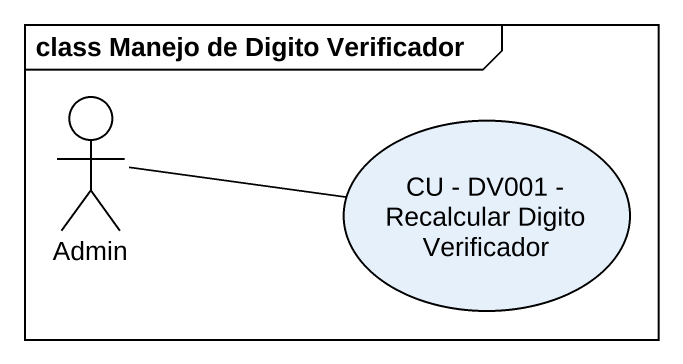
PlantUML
@startuml
mainframe class Manejo de Digito Verificador
actor Admin
usecase "CU - DV001 - Recalcular Digito Verificador" as CU_DV001_Recalcular_Digito
Admin -right- CU_DV001_Recalcular_Digito
@enduml
